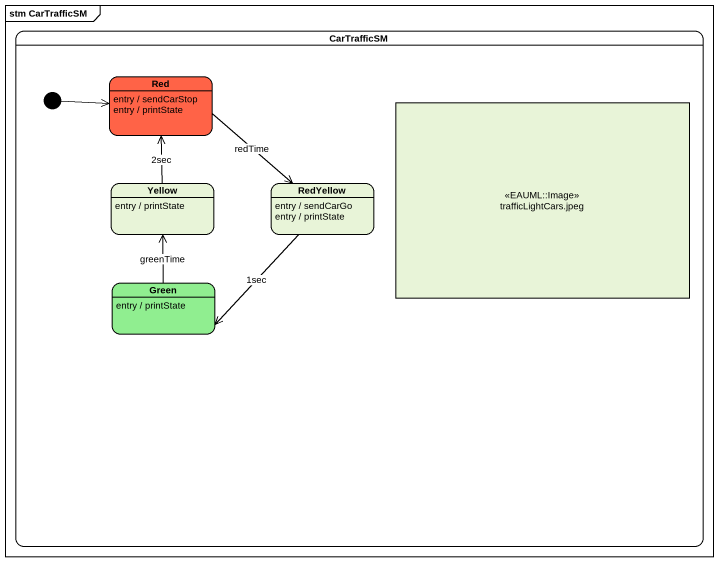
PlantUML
@startuml
mainframe stm CarTrafficSM
hide empty description
state CarTrafficSM {
  state Red #FF6347
  Red : entry / sendCarStop
  Red : entry / printState
  state "trafficLightCars.jpeg" as trafficLightCars_jpeg <<EAUML::Image>>
  state Yellow
  Yellow : entry / printState
  state RedYellow
  RedYellow : entry / sendCarGo
  RedYellow : entry / printState
  state Green #90EE90
  Green : entry / printState
  [*] -right-> Red
}
Red --> RedYellow : redTime
Yellow -up-> Red : 2sec
RedYellow --> Green : 1sec
Green -up-> Yellow : greenTime
@enduml
